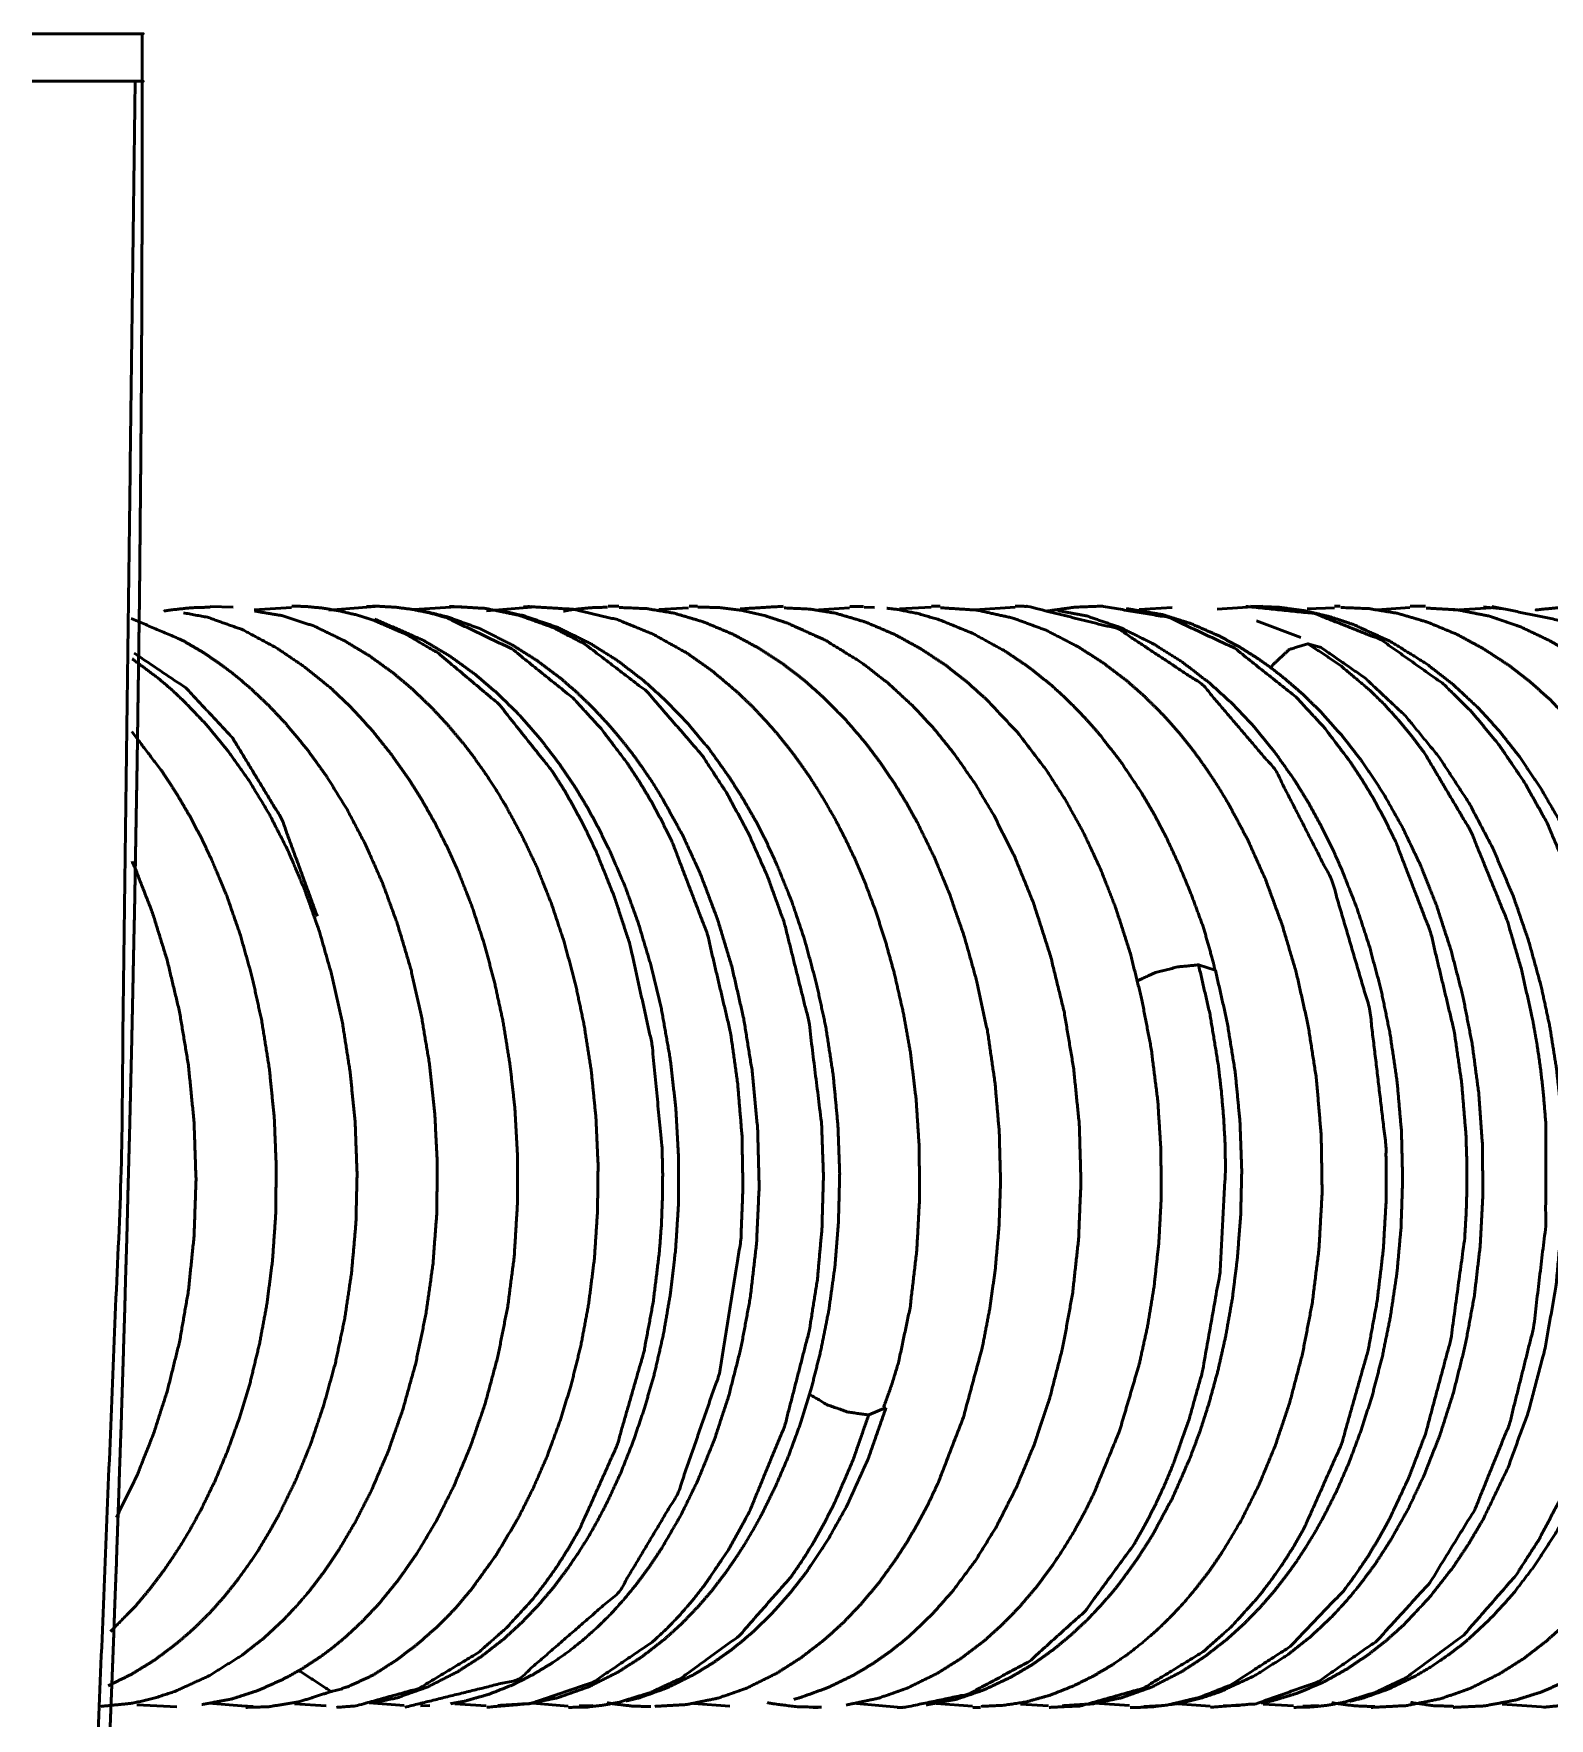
# Paper-space layout 'Layout1' of a CAD drawing. Header units: millimetres. Extents: x 102 to 294, y 28 to 266.
# Drawn here: x 147.25 to 157.44, y 161.01 to 172.33 of the extents above; entities that cross this region are included whole.
import ezdxf

# ---------------------------------------------------------------- set-up
doc = ezdxf.new("R2010")
doc.units = ezdxf.units.MM
doc.layers.add('170', color=7, linetype='Continuous', true_color=0xffffff)

psp = doc.layouts.get("Layout1")

# ---------------------------------------------------------------- linework, layer by layer
at = {"layer": '170', "color": 155, "linetype": 'Continuous', "lineweight": 50}
for p, q in [((148.441, 168.481), (148.594, 168.476)), ((148.987, 168.475), (148.736, 168.46)), ((149.578, 168.483), (149.237, 168.457)), ((149.549, 168.483), (149.491, 168.482)), ((150.129, 168.482), (149.808, 168.461)), ((150.599, 168.476), (150.296, 168.452)), ((150.545, 168.48), (150.599, 168.482)), ((151.113, 168.484), (151.185, 168.484)), ((151.653, 168.472), (151.455, 168.462)), ((151.657, 168.483), (151.715, 168.484)), ((152.734, 168.472), (152.526, 168.46)), ((152.737, 168.482), (152.829, 168.482)), ((152.904, 168.475), (152.833, 168.476)), ((153.284, 168.477), (153.072, 168.465)), ((153.286, 168.484), (153.345, 168.484)), ((153.848, 168.476), (153.578, 168.458)), ((154.903, 168.475), (154.682, 168.461)), ((155.512, 168.483), (155.204, 168.463)), ((155.993, 168.473), (155.81, 168.466)), ((155.994, 168.484), (156.032, 168.484)), ((156.499, 168.474), (156.279, 168.46)), ((156.502, 168.483), (156.605, 168.483)), ((157.046, 168.472), (156.793, 168.456)), ((157.119, 168.465), (156.995, 168.48)), ((155.767, 168.273), (155.47, 168.385)), ((155.903, 168.206), (155.815, 168.231)), ((155.192, 166.039), (155.08, 166.074)), ((152.981, 163.1), (152.864, 163.05)), ((149.329, 161.21), (149.253, 161.192)), ((147.948, 161.103), (148.215, 161.088)), ((148.43, 161.114), (148.677, 161.093)), ((148.652, 161.095), (148.729, 161.091)), ((149.007, 161.108), (149.219, 161.095)), ((149.508, 161.115), (149.744, 161.097)), ((149.852, 161.095), (149.915, 161.097)), ((150.084, 161.109), (150.294, 161.096)), ((150.605, 161.113), (150.846, 161.094)), ((150.919, 161.095), (151.01, 161.097)), ((151.688, 161.111), (151.931, 161.094)), ((152.758, 161.113), (153.081, 161.085)), ((153.318, 161.111), (153.561, 161.094)), ((153.615, 161.085), (153.563, 161.084)), ((153.883, 161.107), (154.072, 161.095)), ((154.38, 161.114), (154.616, 161.097)), ((154.713, 161.092), (154.828, 161.097)), ((154.938, 161.11), (155.157, 161.093)), ((155.246, 161.095), (155.355, 161.097)), ((155.513, 161.107), (155.718, 161.095)), ((155.781, 161.094), (155.885, 161.097)), ((157.119, 161.107), (157.417, 161.086))]:
    psp.add_line(p, q, dxfattribs=at)
for points in [[(147.936, 172.33), (147.59, 172.33), (147.245, 172.33)], [(147.984, 172.33), (147.984, 172.01)], [(147.245, 172.01), (147.59, 172.01), (147.936, 172.01)]]:
    psp.add_open_spline(points, degree=1, dxfattribs=at)
for points, knots in [([(147.983, 172.33), (147.991, 172.33), (147.966, 172.33), (147.936, 172.33)], [0, 0, 0.120378, 0.513348, 1, 1]), ([(140.804, 114.124), (141.301, 115.855), (141.77, 117.602), (141.996, 118.48), (142.216, 119.361), (142.43, 120.244), (142.639, 121.13), (143.042, 122.907), (143.424, 124.691), (143.608, 125.586), (143.788, 126.482), (143.963, 127.38), (144.133, 128.278), (144.772, 131.882), (145.344, 135.501), (145.606, 137.315), (145.853, 139.131), (146.085, 140.95), (146.302, 142.77), (147.032, 150.064), (147.543, 157.374), (147.842, 164.692), (147.936, 172.01)], [0, 0, 0.030781, 0.061697, 0.077194, 0.092712, 0.108247, 0.123799, 0.154947, 0.186144, 0.201758, 0.217378, 0.233005, 0.248637, 0.311205, 0.373829, 0.405155, 0.436487, 0.467821, 0.499154, 0.624456, 0.749713, 0.874904, 1, 1]), ([(147.984, 172.01), (147.984, 171.633), (147.983, 171.258), (147.982, 170.886), (147.981, 170.516), (147.979, 170.148), (147.978, 169.966), (147.975, 169.602), (147.972, 169.24), (147.97, 169.06), (147.967, 168.702), (147.965, 168.524), (147.96, 168.17), (147.955, 167.818), (147.95, 167.469), (147.944, 167.121), (147.938, 166.777), (147.932, 166.434), (147.928, 166.264), (147.921, 165.925), (147.914, 165.589), (147.91, 165.422), (147.902, 165.089), (147.898, 164.923), (147.889, 164.594), (147.881, 164.267), (147.871, 163.943), (147.867, 163.782), (147.857, 163.461), (147.847, 163.142), (147.842, 162.984), (147.831, 162.669), (147.826, 162.513), (147.815, 162.201), (147.81, 162.046), (147.798, 161.738), (147.793, 161.586), (147.781, 161.281), (147.775, 161.13), (147.763, 160.829), (147.757, 160.68), (147.744, 160.383), (147.732, 160.088), (147.719, 159.796), (147.712, 159.651), (147.699, 159.362), (147.686, 159.075), (147.672, 158.791), (147.658, 158.51), (147.651, 158.37), (147.637, 158.092), (147.623, 157.816), (147.608, 157.543), (147.601, 157.406), (147.586, 157.137), (147.572, 156.869), (147.557, 156.604), (147.541, 156.341), (147.526, 156.081), (147.511, 155.823), (147.495, 155.567), (147.48, 155.313), (147.464, 155.062), (147.448, 154.814), (147.44, 154.691), (147.424, 154.445), (147.416, 154.323), (147.4, 154.082), (147.384, 153.842), (147.376, 153.724), (147.36, 153.488), (147.344, 153.255), (147.328, 153.024), (147.319, 152.909), (147.303, 152.681), (147.287, 152.456), (147.27, 152.233), (147.254, 152.013), (147.237, 151.794), (147.229, 151.686), (147.213, 151.472), (147.196, 151.259), (147.18, 151.049), (147.171, 150.945), (147.155, 150.738), (147.139, 150.534), (147.122, 150.332), (147.106, 150.133), (147.098, 150.034), (147.081, 149.838), (147.065, 149.645), (147.049, 149.453), (147.041, 149.358), (147.024, 149.17), (147.016, 149.078), (147, 148.893), (146.984, 148.711), (146.976, 148.621), (146.96, 148.442), (146.953, 148.354), (146.937, 148.179), (146.929, 148.092), (146.913, 147.921), (146.898, 147.751), (146.89, 147.668), (146.875, 147.502), (146.867, 147.42), (146.852, 147.258), (146.837, 147.098), (146.822, 146.94), (146.807, 146.785), (146.799, 146.709), (146.785, 146.557), (146.77, 146.407), (146.756, 146.26), (146.748, 146.187), (146.734, 146.044), (146.72, 145.902), (146.713, 145.833), (146.699, 145.695), (146.686, 145.559), (146.672, 145.426), (146.659, 145.295), (146.652, 145.23), (146.639, 145.103), (146.626, 144.978), (146.62, 144.917), (146.607, 144.795), (146.594, 144.676), (146.588, 144.617), (146.576, 144.501), (146.564, 144.387), (146.552, 144.276), (146.54, 144.167), (146.535, 144.114), (146.523, 144.008), (146.512, 143.905), (146.501, 143.804), (146.491, 143.706), (146.48, 143.61), (146.47, 143.516), (146.465, 143.47), (146.455, 143.379), (146.445, 143.291), (146.435, 143.205), (146.431, 143.164), (146.422, 143.081), (146.413, 143.001), (146.408, 142.962), (146.4, 142.885), (146.391, 142.811), (146.387, 142.775), (146.379, 142.704), (146.333, 142.3), (146.29, 141.931), (146.248, 141.567), (146.204, 141.202), (146.161, 140.841), (146.117, 140.481), (146.073, 140.125), (146.028, 139.769), (145.984, 139.417), (145.939, 139.065), (145.893, 138.717), (145.848, 138.37), (145.802, 138.027), (145.756, 137.683), (145.71, 137.344), (145.663, 137.005), (145.617, 136.671), (145.57, 136.336), (145.523, 136.006), (145.476, 135.675), (145.428, 135.349), (145.38, 135.023), (145.333, 134.701), (145.284, 134.379), (145.236, 134.062), (145.188, 133.744), (145.139, 133.431), (145.091, 133.118), (145.042, 132.809), (144.993, 132.5), (144.944, 132.195), (144.894, 131.891), (144.845, 131.59), (144.795, 131.29), (144.746, 130.994), (144.696, 130.698), (144.647, 130.406), (144.596, 130.114), (144.547, 129.827), (144.496, 129.539), (144.446, 129.256), (144.396, 128.973), (144.346, 128.694), (144.296, 128.415), (144.245, 128.14), (144.195, 127.866), (144.145, 127.595), (144.094, 127.325), (144.044, 127.059), (143.993, 126.793), (143.943, 126.531), (143.892, 126.269), (143.842, 126.011), (143.791, 125.754), (143.741, 125.5), (143.691, 125.247), (143.641, 124.998), (143.59, 124.749), (143.54, 124.504), (143.49, 124.259), (143.44, 124.018), (143.39, 123.778), (143.34, 123.541), (143.29, 123.305), (143.241, 123.073), (143.191, 122.841), (143.142, 122.613), (143.092, 122.385), (143.043, 122.161), (142.994, 121.937), (142.945, 121.718), (142.896, 121.498), (142.848, 121.283), (142.799, 121.068), (142.751, 120.856), (142.703, 120.645), (142.655, 120.438), (142.607, 120.232), (142.56, 120.029), (142.512, 119.826), (142.465, 119.628), (142.418, 119.429), (142.371, 119.235), (142.324, 119.04), (142.278, 118.85), (142.232, 118.66), (142.186, 118.474), (142.14, 118.288), (142.095, 118.106), (142.05, 117.925), (142.005, 117.747), (141.96, 117.569), (141.916, 117.396), (141.872, 117.223), (141.829, 117.053), (141.785, 116.884), (141.742, 116.719), (141.699, 116.554), (141.656, 116.393), (141.614, 116.232), (141.572, 116.075), (141.53, 115.918), (141.489, 115.766), (141.448, 115.613), (141.408, 115.465), (141.367, 115.316), (141.328, 115.172), (141.288, 115.027), (141.249, 114.887), (141.21, 114.747), (141.172, 114.611), (141.133, 114.475), (141.096, 114.343), (141.058, 114.211), (140.985, 113.955)], [0, 0, 0.006431, 0.012821, 0.01917, 0.025478, 0.031745, 0.034858, 0.041064, 0.047228, 0.0503, 0.056404, 0.059435, 0.065477, 0.071478, 0.077438, 0.083358, 0.089237, 0.095075, 0.097984, 0.103761, 0.109498, 0.112346, 0.118022, 0.12085, 0.126464, 0.132039, 0.137573, 0.140319, 0.145793, 0.151225, 0.153932, 0.159304, 0.16197, 0.167281, 0.169927, 0.175178, 0.177783, 0.182974, 0.185559, 0.19069, 0.193235, 0.198304, 0.203334, 0.208323, 0.210808, 0.215737, 0.220626, 0.225475, 0.230284, 0.232668, 0.237417, 0.242125, 0.246794, 0.249118, 0.253726, 0.258295, 0.262823, 0.267312, 0.27176, 0.276168, 0.280537, 0.284865, 0.289154, 0.293403, 0.295507, 0.299696, 0.301781, 0.30591, 0.309999, 0.312024, 0.316054, 0.320043, 0.323993, 0.325958, 0.329849, 0.333699, 0.33751, 0.34128, 0.345012, 0.346857, 0.350529, 0.354161, 0.357753, 0.359539, 0.363071, 0.366564, 0.370017, 0.37343, 0.375116, 0.37847, 0.381784, 0.385058, 0.386685, 0.3899, 0.391487, 0.394643, 0.397758, 0.399306, 0.402362, 0.40387, 0.406866, 0.408355, 0.411292, 0.414189, 0.415618, 0.418455, 0.419865, 0.422643, 0.425382, 0.428081, 0.43074, 0.43205, 0.43465, 0.43721, 0.439731, 0.440982, 0.443443, 0.445864, 0.447055, 0.449418, 0.45174, 0.454023, 0.456267, 0.457379, 0.459563, 0.461707, 0.46276, 0.464845, 0.46689, 0.467903, 0.469889, 0.471835, 0.473742, 0.47561, 0.476523, 0.478331, 0.480099, 0.481828, 0.483517, 0.485167, 0.486777, 0.487572, 0.489123, 0.490634, 0.492105, 0.492821, 0.494233, 0.495605, 0.496282, 0.497595, 0.498869, 0.499486, 0.5007, 0.507632, 0.513967, 0.52023, 0.526493, 0.532684, 0.538875, 0.544994, 0.551114, 0.557161, 0.563209, 0.569185, 0.575161, 0.581066, 0.586971, 0.592804, 0.598638, 0.6044, 0.610162, 0.615853, 0.621543, 0.627163, 0.632782, 0.63833, 0.643877, 0.649353, 0.654829, 0.660234, 0.665639, 0.670972, 0.676305, 0.681567, 0.686829, 0.692019, 0.697209, 0.702328, 0.707446, 0.712494, 0.717541, 0.722517, 0.727492, 0.732397, 0.737301, 0.742134, 0.746966, 0.751728, 0.756489, 0.761179, 0.765869, 0.770488, 0.775106, 0.779653, 0.7842, 0.788676, 0.793151, 0.797556, 0.80196, 0.806293, 0.810626, 0.814888, 0.81915, 0.82334, 0.82753, 0.83165, 0.835769, 0.839817, 0.843865, 0.847842, 0.851818, 0.855724, 0.85963, 0.863465, 0.867299, 0.871063, 0.874827, 0.87852, 0.882212, 0.885834, 0.889455, 0.893006, 0.896555, 0.900035, 0.903514, 0.906922, 0.910329, 0.913666, 0.917003, 0.920268, 0.923533, 0.926728, 0.929922, 0.933045, 0.936167, 0.939219, 0.942271, 0.945251, 0.948231, 0.951141, 0.954049, 0.956887, 0.959725, 0.962492, 0.965258, 0.967953, 0.970648, 0.973273, 0.975896, 0.97845, 0.981002, 0.983484, 0.985965, 0.988376, 0.990786, 0.993126, 0.995464, 1, 1]), ([(147.936, 172.01), (147.966, 172.01), (147.991, 172.01), (147.983, 172.01), (147.982, 172.01)], [0, 0, 0.482334, 0.871816, 0.991126, 1, 1]), ([(148.44, 168.477), (148.31, 168.473), (148.181, 168.459), (148.128, 168.451)], [0, 0, 0.413863, 0.827488, 1, 1]), ([(148.383, 161.104), (148.583, 161.141), (148.76, 161.198), (148.934, 161.276), (149.061, 161.347), (149.185, 161.428), (149.266, 161.489), (149.345, 161.554), (149.462, 161.663), (149.574, 161.781), (149.706, 161.944), (149.83, 162.121), (149.96, 162.339), (150.077, 162.572), (150.19, 162.842), (150.287, 163.125), (150.373, 163.445), (150.439, 163.778), (150.483, 164.118), (150.504, 164.465), (150.505, 164.788), (150.487, 165.111), (150.454, 165.405), (150.407, 165.695), (150.35, 165.958), (150.281, 166.216), (150.198, 166.469), (150.102, 166.712), (150.029, 166.871), (149.951, 167.025), (149.866, 167.175), (149.776, 167.319), (149.656, 167.489), (149.529, 167.648), (149.395, 167.795), (149.254, 167.93), (149.075, 168.075), (148.888, 168.202), (148.659, 168.325), (148.423, 168.409), (148.26, 168.439)], [0, 0, 0.022055, 0.042266, 0.062928, 0.078725, 0.09483, 0.1058, 0.116911, 0.134205, 0.151805, 0.174608, 0.19802, 0.225528, 0.253852, 0.285524, 0.318049, 0.353997, 0.390727, 0.427972, 0.465652, 0.500663, 0.535705, 0.567759, 0.599609, 0.628863, 0.657787, 0.686646, 0.715005, 0.733991, 0.752688, 0.771424, 0.789867, 0.812346, 0.834408, 0.856015, 0.877154, 0.90219, 0.926667, 0.954812, 0.982004, 1, 1]), ([(149.327, 161.213), (149.346, 161.219), (149.365, 161.224), (149.533, 161.301), (149.696, 161.406), (149.836, 161.513), (149.972, 161.633), (150.087, 161.75), (150.196, 161.88), (150.361, 162.108), (150.51, 162.358), (150.611, 162.56), (150.703, 162.771), (150.788, 163.003), (150.863, 163.244), (150.93, 163.514), (150.982, 163.792), (151.021, 164.099), (151.042, 164.411), (151.046, 164.732), (151.031, 165.054), (151, 165.362), (150.953, 165.665), (150.893, 165.95), (150.818, 166.228), (150.733, 166.484), (150.635, 166.73), (150.535, 166.941), (150.426, 167.142), (150.357, 167.256), (150.284, 167.366), (150.215, 167.464), (150.143, 167.558), (150.036, 167.686), (149.924, 167.806), (149.802, 167.923), (149.676, 168.03), (149.513, 168.148), (149.344, 168.25), (149.136, 168.351), (148.922, 168.42), (148.738, 168.451)], [0, 0, 0.002205, 0.004415, 0.025292, 0.047143, 0.067076, 0.087441, 0.105997, 0.125087, 0.156821, 0.189697, 0.215148, 0.241166, 0.269038, 0.297482, 0.328847, 0.360754, 0.395631, 0.430887, 0.46717, 0.50352, 0.538364, 0.572999, 0.605857, 0.6383, 0.668725, 0.698588, 0.724907, 0.750697, 0.765758, 0.780637, 0.794164, 0.807556, 0.826347, 0.844846, 0.863888, 0.882556, 0.905282, 0.927535, 0.953603, 0.978951, 1, 1]), ([(148.988, 168.484), (149.079, 168.482), (149.194, 168.471), (149.309, 168.452), (149.423, 168.425), (149.536, 168.389), (149.759, 168.293), (149.975, 168.166), (150.381, 167.824), (150.739, 167.374), (150.819, 167.247), (150.895, 167.113), (150.967, 166.974), (151.035, 166.831), (151.156, 166.529), (151.26, 166.211), (151.408, 165.541), (151.476, 164.845), (151.48, 164.67), (151.478, 164.495), (151.471, 164.321), (151.458, 164.148), (151.416, 163.806), (151.354, 163.473), (151.173, 162.844), (150.922, 162.283), (150.849, 162.157), (150.773, 162.036), (150.692, 161.922), (150.609, 161.814), (150.431, 161.62), (150.243, 161.454), (149.841, 161.212), (149.418, 161.095), (149.288, 161.085)], [0, 0, 0.00944, 0.021503, 0.033632, 0.045867, 0.058245, 0.083528, 0.109688, 0.165038, 0.224939, 0.240666, 0.256685, 0.272994, 0.289578, 0.323503, 0.358321, 0.429892, 0.502819, 0.521091, 0.539329, 0.55751, 0.575614, 0.611503, 0.646837, 0.715113, 0.779179, 0.794425, 0.809333, 0.823894, 0.838109, 0.865529, 0.891695, 0.940664, 0.986453, 1, 1]), ([(149.531, 168.483), (149.568, 168.483), (149.683, 168.477), (149.798, 168.462), (149.912, 168.439), (150.026, 168.407), (150.467, 168.197), (150.877, 167.867), (151.066, 167.661), (151.242, 167.429), (151.324, 167.304), (151.402, 167.174), (151.476, 167.037), (151.545, 166.896), (151.779, 166.284), (151.936, 165.618), (151.984, 165.273), (152.013, 164.924), (152.019, 164.573), (152.005, 164.225), (151.861, 163.329), (151.582, 162.523), (151.187, 161.861), (150.51, 161.274), (149.748, 161.086)], [0, 0, 0.003829, 0.015801, 0.027817, 0.039917, 0.052142, 0.102756, 0.157286, 0.186255, 0.216375, 0.231869, 0.247651, 0.263718, 0.280064, 0.347892, 0.418759, 0.454886, 0.491202, 0.527511, 0.563626, 0.657627, 0.745979, 0.825899, 0.918736, 1, 1]), ([(150.054, 161.11), (150.15, 161.127), (150.315, 161.174), (150.478, 161.239), (150.611, 161.307), (150.742, 161.386), (150.845, 161.458), (150.945, 161.538), (151.042, 161.624), (151.135, 161.716), (151.221, 161.812), (151.304, 161.913), (151.391, 162.031), (151.474, 162.155), (151.602, 162.376), (151.717, 162.612), (151.828, 162.886), (151.923, 163.175), (152.006, 163.5), (152.068, 163.836), (152.111, 164.207), (152.128, 164.584), (152.118, 164.971), (152.082, 165.356), (152.024, 165.714), (151.944, 166.064), (151.848, 166.381), (151.733, 166.686), (151.611, 166.951), (151.473, 167.2), (151.412, 167.299), (151.347, 167.394), (151.292, 167.472), (151.234, 167.547), (151.186, 167.606), (151.137, 167.664), (151.074, 167.734), (151.01, 167.802), (150.903, 167.905), (150.793, 168), (150.636, 168.118), (150.473, 168.221), (150.259, 168.33), (150.04, 168.41), (149.878, 168.45)], [0, 0, 0.010611, 0.029329, 0.048416, 0.064735, 0.081346, 0.095062, 0.10902, 0.12312, 0.13744, 0.151482, 0.165734, 0.181702, 0.197964, 0.225781, 0.254415, 0.286666, 0.319777, 0.35632, 0.393625, 0.434275, 0.475385, 0.517583, 0.559719, 0.599294, 0.63838, 0.674536, 0.709956, 0.741814, 0.772829, 0.785513, 0.798046, 0.808463, 0.818791, 0.827079, 0.835326, 0.845616, 0.855829, 0.871968, 0.88784, 0.909281, 0.930262, 0.956395, 0.981867, 1, 1]), ([(150.048, 168.482), (150.056, 168.482), (150.287, 168.469), (150.516, 168.422), (150.741, 168.341), (150.96, 168.227), (151.374, 167.91), (151.744, 167.483), (151.908, 167.232), (152.055, 166.96), (152.185, 166.666), (152.297, 166.356), (152.462, 165.695), (152.548, 165.002), (152.56, 164.652), (152.55, 164.302), (152.519, 163.958), (152.466, 163.621), (152.301, 162.98), (152.064, 162.403), (151.922, 162.144), (151.764, 161.91), (151.68, 161.803), (151.593, 161.703), (151.503, 161.61), (151.41, 161.524), (151.014, 161.255), (150.594, 161.111), (150.299, 161.086)], [0, 0, 0.000859, 0.024737, 0.048865, 0.073558, 0.099053, 0.15296, 0.211334, 0.242263, 0.274312, 0.307442, 0.341535, 0.411926, 0.484057, 0.520294, 0.556375, 0.592118, 0.627366, 0.695715, 0.760216, 0.790701, 0.819861, 0.833928, 0.847653, 0.861046, 0.874121, 0.923493, 0.969402, 1, 1]), ([(150.373, 161.098), (150.578, 161.11), (150.78, 161.151), (150.983, 161.223), (151.181, 161.323), (151.339, 161.424), (151.491, 161.542), (151.605, 161.645), (151.715, 161.759), (151.811, 161.87), (151.902, 161.989), (151.965, 162.08), (152.026, 162.174), (152.089, 162.28), (152.149, 162.389), (152.24, 162.575), (152.324, 162.77), (152.406, 162.994), (152.478, 163.226), (152.543, 163.486), (152.596, 163.754), (152.637, 164.048), (152.661, 164.348), (152.669, 164.672), (152.657, 164.998), (152.626, 165.329), (152.576, 165.656), (152.512, 165.953), (152.433, 166.243), (152.347, 166.5), (152.247, 166.747), (152.179, 166.895), (152.107, 167.037), (152.018, 167.192), (151.924, 167.34), (151.789, 167.528), (151.644, 167.701), (151.502, 167.848), (151.354, 167.982), (151.175, 168.119), (150.989, 168.236), (150.77, 168.343), (150.545, 168.42), (150.395, 168.454)], [0, 0, 0.021844, 0.043701, 0.06661, 0.090171, 0.110025, 0.13038, 0.146768, 0.163527, 0.179167, 0.19507, 0.20683, 0.218727, 0.231742, 0.244941, 0.266976, 0.289478, 0.31478, 0.340586, 0.369058, 0.398009, 0.429561, 0.461468, 0.495931, 0.5305, 0.565814, 0.60091, 0.633181, 0.665038, 0.693867, 0.722168, 0.739378, 0.756363, 0.775263, 0.79388, 0.818473, 0.842502, 0.864141, 0.885281, 0.90921, 0.93255, 0.958443, 0.983694, 1, 1]), ([(152.965, 163.104), (153.018, 163.251), (153.064, 163.402), (153.142, 163.77), (153.187, 164.155), (153.206, 164.507), (153.203, 164.86), (153.182, 165.174), (153.144, 165.486), (153.096, 165.754), (153.036, 166.017), (152.975, 166.237), (152.905, 166.451), (152.84, 166.624), (152.768, 166.792), (152.706, 166.923), (152.64, 167.05), (152.58, 167.156), (152.517, 167.259), (152.462, 167.344), (152.404, 167.427), (152.355, 167.494), (152.304, 167.559), (152.247, 167.629), (152.188, 167.697), (152.084, 167.808), (151.975, 167.912), (151.813, 168.048), (151.644, 168.168), (151.414, 168.296), (151.177, 168.393), (150.879, 168.463), (150.573, 168.481)], [0, 0, 0.023217, 0.046795, 0.102832, 0.160678, 0.21318, 0.265806, 0.312746, 0.35953, 0.400161, 0.440374, 0.474395, 0.50797, 0.535526, 0.562704, 0.58438, 0.605779, 0.623884, 0.641773, 0.656955, 0.671985, 0.684403, 0.696742, 0.71019, 0.723556, 0.746329, 0.768755, 0.800338, 0.831184, 0.870425, 0.908525, 0.954273, 1, 1]), ([(151.11, 168.477), (150.989, 168.473), (150.868, 168.46), (150.813, 168.45)], [0, 0, 0.405711, 0.811193, 1, 1]), ([(151.427, 161.092), (151.639, 161.104), (151.847, 161.146), (152.05, 161.217), (152.247, 161.315), (152.41, 161.419), (152.568, 161.541), (152.694, 161.655), (152.814, 161.781), (152.932, 161.922), (153.042, 162.074), (153.122, 162.197), (153.197, 162.326), (153.267, 162.459), (153.332, 162.597), (153.5, 163.034), (153.627, 163.502), (153.677, 163.762), (153.714, 164.026), (153.74, 164.322), (153.75, 164.622), (153.741, 164.951), (153.713, 165.278), (153.663, 165.623), (153.591, 165.96), (153.507, 166.261), (153.407, 166.551), (153.305, 166.796), (153.191, 167.03), (153.117, 167.162), (153.039, 167.29), (152.943, 167.431), (152.842, 167.566), (152.705, 167.725), (152.56, 167.871), (152.426, 167.99), (152.286, 168.097), (152.121, 168.204), (151.952, 168.295), (151.757, 168.377), (151.559, 168.436), (151.374, 168.467), (151.187, 168.475)], [0, 0, 0.021816, 0.043629, 0.065665, 0.088298, 0.108206, 0.128621, 0.146101, 0.163999, 0.182852, 0.202123, 0.21721, 0.232555, 0.247958, 0.263629, 0.311679, 0.361554, 0.388652, 0.41608, 0.446615, 0.47739, 0.511185, 0.544953, 0.58075, 0.616163, 0.648236, 0.679758, 0.707015, 0.733711, 0.749297, 0.764675, 0.782221, 0.799487, 0.821075, 0.842177, 0.860635, 0.878713, 0.898858, 0.918607, 0.940324, 0.961603, 0.980795, 1, 1]), ([(152.362, 161.139), (152.407, 161.152), (152.59, 161.218), (152.769, 161.305), (152.893, 161.38), (153.013, 161.464), (153.086, 161.522), (153.157, 161.583), (153.297, 161.718), (153.429, 161.868), (153.583, 162.074), (153.722, 162.3), (153.857, 162.565), (153.975, 162.848), (154.081, 163.167), (154.167, 163.501), (154.233, 163.862), (154.274, 164.233), (154.29, 164.615), (154.279, 164.998), (154.24, 165.384), (154.176, 165.763), (154.085, 166.135), (153.97, 166.492), (153.847, 166.794), (153.706, 167.077), (153.577, 167.294), (153.436, 167.495), (153.305, 167.658), (153.166, 167.808), (152.995, 167.966), (152.814, 168.106), (152.573, 168.255), (152.32, 168.369), (152.163, 168.421), (152.004, 168.456), (151.861, 168.474), (151.717, 168.478)], [0, 0, 0.004995, 0.02581, 0.047118, 0.062586, 0.078337, 0.088249, 0.09826, 0.119141, 0.14049, 0.16795, 0.196358, 0.228163, 0.260982, 0.296929, 0.333789, 0.373074, 0.413011, 0.453818, 0.494813, 0.536303, 0.577463, 0.618415, 0.658571, 0.693373, 0.727246, 0.75419, 0.780469, 0.802819, 0.824681, 0.849679, 0.874074, 0.904448, 0.934136, 0.951768, 0.969201, 0.984576, 1, 1]), ([(152, 168.465), (152.009, 168.466), (152.291, 168.483)], [0, 0, 0.031834, 1, 1]), ([(152.713, 161.101), (152.927, 161.146), (153.128, 161.217), (153.325, 161.314), (153.486, 161.415), (153.642, 161.534), (153.765, 161.645), (153.882, 161.766), (153.995, 161.899), (154.101, 162.042), (154.175, 162.155), (154.246, 162.272), (154.314, 162.395), (154.377, 162.523), (154.549, 162.942), (154.682, 163.393), (154.738, 163.649), (154.781, 163.911), (154.813, 164.206), (154.829, 164.504), (154.827, 164.833), (154.806, 165.161), (154.762, 165.509), (154.697, 165.849), (154.619, 166.159), (154.523, 166.458), (154.422, 166.716), (154.307, 166.962), (154.187, 167.18), (154.056, 167.384), (153.865, 167.634), (153.656, 167.856), (153.519, 167.979), (153.377, 168.09), (153.211, 168.199), (153.04, 168.293), (152.843, 168.377), (152.643, 168.436), (152.47, 168.464), (152.295, 168.472)], [0, 0, 0.023012, 0.045476, 0.068514, 0.088586, 0.109174, 0.126566, 0.144367, 0.162683, 0.181385, 0.19563, 0.210092, 0.224839, 0.239828, 0.287485, 0.336994, 0.36457, 0.39252, 0.423677, 0.455127, 0.489728, 0.524358, 0.561188, 0.597684, 0.631263, 0.6643, 0.693484, 0.722068, 0.748179, 0.773721, 0.806829, 0.838882, 0.858256, 0.877213, 0.898172, 0.918717, 0.941169, 0.963142, 0.981562, 1, 1]), ([(155.19, 166.039), (155.185, 166.063), (155.18, 166.087), (155.113, 166.324), (155.029, 166.552), (154.949, 166.745), (154.863, 166.931), (154.783, 167.083), (154.698, 167.228), (154.562, 167.432), (154.417, 167.62), (154.367, 167.677), (154.317, 167.733), (154.284, 167.768), (154.25, 167.803), (154.169, 167.882), (154.085, 167.958), (153.938, 168.075), (153.786, 168.178), (153.565, 168.3), (153.337, 168.393), (153.195, 168.434), (153.052, 168.462), (152.985, 168.47)], [0, 0, 0.007035, 0.014051, 0.085055, 0.154785, 0.214679, 0.273536, 0.322869, 0.371355, 0.441651, 0.510044, 0.531849, 0.553522, 0.567301, 0.581061, 0.613811, 0.646285, 0.700246, 0.753006, 0.825597, 0.896425, 0.938892, 0.980823, 1, 1]), ([(153.619, 161.092), (153.771, 161.099), (153.922, 161.122), (154.083, 161.167), (154.241, 161.23), (154.372, 161.295), (154.501, 161.371), (154.603, 161.441), (154.702, 161.519), (154.799, 161.603), (154.893, 161.694), (154.98, 161.787), (155.064, 161.887), (155.153, 162.002), (155.237, 162.125), (155.367, 162.342), (155.484, 162.576), (155.597, 162.848), (155.693, 163.136), (155.778, 163.46), (155.843, 163.796), (155.889, 164.166), (155.91, 164.543), (155.904, 164.929), (155.871, 165.314), (155.815, 165.673), (155.736, 166.023), (155.642, 166.341), (155.53, 166.647), (155.41, 166.915), (155.275, 167.167), (155.214, 167.267), (155.151, 167.364), (155.096, 167.443), (155.04, 167.519), (154.993, 167.579), (154.945, 167.638), (154.882, 167.709), (154.817, 167.779), (154.71, 167.884), (154.598, 167.982), (154.439, 168.103), (154.274, 168.209), (154.056, 168.322), (153.832, 168.404), (153.592, 168.457), (153.346, 168.473)], [0, 0, 0.015675, 0.031349, 0.048585, 0.066149, 0.081238, 0.096588, 0.10934, 0.122305, 0.135537, 0.148965, 0.162189, 0.175599, 0.190598, 0.205873, 0.231986, 0.25891, 0.289286, 0.320502, 0.355027, 0.390275, 0.428696, 0.46757, 0.507389, 0.547177, 0.584563, 0.621498, 0.655738, 0.68931, 0.719544, 0.749022, 0.761065, 0.772966, 0.782843, 0.792631, 0.800478, 0.808284, 0.81811, 0.82786, 0.843368, 0.858608, 0.879265, 0.899478, 0.924743, 0.949334, 0.974681, 1, 1]), ([(153.849, 168.484), (153.934, 168.482), (154.541, 168.331), (155.107, 167.956), (155.596, 167.383), (155.976, 166.64), (156.229, 165.779), (156.339, 164.857), (156.341, 164.507), (156.321, 164.16), (156.28, 163.817), (156.219, 163.484), (156.04, 162.853), (155.79, 162.291), (155.718, 162.164), (155.641, 162.044), (155.561, 161.93), (155.477, 161.822), (155.3, 161.627), (155.112, 161.46), (154.71, 161.214), (154.288, 161.095), (154.077, 161.085)], [0, 0, 0.008797, 0.073569, 0.143842, 0.221883, 0.308288, 0.401206, 0.497388, 0.53363, 0.569682, 0.605371, 0.640513, 0.708407, 0.77205, 0.787184, 0.801982, 0.816443, 0.830573, 0.857858, 0.883915, 0.932658, 0.978133, 1, 1]), ([(154.437, 168.484), (154.249, 168.477), (154.062, 168.451), (154.061, 168.451)], [0, 0, 0.498692, 0.996519, 1, 1]), ([(154.164, 161.096), (154.368, 161.109), (154.568, 161.151), (154.77, 161.224), (154.966, 161.325), (155.121, 161.426), (155.271, 161.543), (155.384, 161.645), (155.492, 161.756), (155.586, 161.863), (155.675, 161.978), (155.737, 162.064), (155.796, 162.154), (155.858, 162.255), (155.917, 162.36), (156.009, 162.542), (156.092, 162.733), (156.175, 162.955), (156.248, 163.185), (156.315, 163.445), (156.369, 163.712), (156.413, 164.006), (156.44, 164.305), (156.451, 164.629), (156.443, 164.955), (156.414, 165.286), (156.366, 165.613), (156.305, 165.911), (156.227, 166.201), (156.142, 166.46), (156.044, 166.709), (155.978, 166.858), (155.906, 167.002), (155.82, 167.16), (155.727, 167.311), (155.591, 167.504), (155.446, 167.681), (155.303, 167.832), (155.153, 167.968), (154.971, 168.108), (154.781, 168.228), (154.558, 168.339), (154.328, 168.418), (154.135, 168.454)], [0, 0, 0.021629, 0.043277, 0.06594, 0.089262, 0.108874, 0.128963, 0.145044, 0.161466, 0.176587, 0.191941, 0.203165, 0.214519, 0.227075, 0.239815, 0.261358, 0.283375, 0.308458, 0.334053, 0.362412, 0.391247, 0.422685, 0.454487, 0.488779, 0.523201, 0.558359, 0.593316, 0.625512, 0.657304, 0.686128, 0.714452, 0.731688, 0.748712, 0.767752, 0.786507, 0.811404, 0.835706, 0.857662, 0.879082, 0.903392, 0.927123, 0.953565, 0.979269, 1, 1]), ([(154.427, 168.484), (154.881, 168.408), (155.323, 168.201), (155.734, 167.874), (155.924, 167.669), (156.099, 167.438), (156.181, 167.313), (156.26, 167.183), (156.333, 167.046), (156.403, 166.905), (156.638, 166.294), (156.797, 165.629), (156.847, 165.284), (156.876, 164.935), (156.882, 164.76), (156.883, 164.585), (156.878, 164.411), (156.868, 164.237), (156.775, 163.558), (156.604, 162.921), (156.491, 162.626), (156.362, 162.35), (156.291, 162.221), (156.216, 162.097), (156.137, 161.98), (156.055, 161.869), (155.695, 161.494), (155.297, 161.236), (155.088, 161.153), (154.876, 161.102), (154.769, 161.089), (154.661, 161.084), (154.62, 161.085)], [0, 0, 0.047827, 0.098565, 0.15313, 0.18211, 0.212261, 0.227787, 0.243614, 0.259734, 0.276134, 0.344159, 0.415176, 0.451368, 0.487753, 0.505962, 0.524151, 0.542298, 0.560383, 0.631635, 0.700149, 0.73297, 0.764618, 0.779966, 0.794979, 0.80965, 0.823981, 0.877965, 0.927317, 0.950659, 0.973361, 0.984565, 0.99572, 1, 1]), ([(154.892, 161.104), (154.943, 161.111), (155.087, 161.144), (155.229, 161.192), (155.46, 161.3), (155.681, 161.44), (155.836, 161.563), (155.983, 161.702), (156.072, 161.799), (156.157, 161.901), (156.268, 162.05), (156.371, 162.21), (156.487, 162.416), (156.591, 162.636), (156.7, 162.911), (156.792, 163.199), (156.872, 163.52), (156.933, 163.851), (156.972, 164.187), (156.99, 164.527), (156.987, 164.866), (156.963, 165.205), (156.919, 165.537), (156.856, 165.863), (156.776, 166.171), (156.68, 166.469), (156.573, 166.739), (156.451, 166.995), (156.323, 167.223), (156.182, 167.436), (156.046, 167.611), (155.902, 167.773), (155.782, 167.891), (155.657, 167.999), (155.571, 168.066), (155.483, 168.129), (155.35, 168.213), (155.213, 168.286), (155.027, 168.367), (154.838, 168.427), (154.593, 168.468)], [0, 0, 0.005516, 0.0213, 0.037334, 0.064525, 0.092578, 0.113695, 0.135394, 0.14943, 0.16366, 0.183556, 0.203859, 0.229162, 0.255183, 0.286771, 0.319199, 0.354526, 0.390562, 0.426675, 0.463158, 0.499448, 0.535746, 0.571605, 0.607136, 0.641142, 0.674592, 0.705648, 0.73602, 0.764006, 0.791268, 0.815, 0.83818, 0.856176, 0.873906, 0.885531, 0.897037, 0.913899, 0.930495, 0.952178, 0.973427, 1, 1]), ([(155.397, 168.482), (155.858, 168.435), (156.306, 168.258), (156.726, 167.96), (156.92, 167.768), (157.101, 167.548), (157.268, 167.302), (157.419, 167.033), (157.671, 166.437), (157.849, 165.784), (157.909, 165.443), (157.946, 165.096), (157.962, 164.746), (157.957, 164.396), (157.883, 163.709), (157.731, 163.06), (157.626, 162.757), (157.504, 162.473), (157.365, 162.21), (157.211, 161.971), (156.861, 161.571), (156.471, 161.283), (156.265, 161.185), (156.054, 161.119), (155.947, 161.099), (155.84, 161.088), (155.719, 161.085)], [0, 0, 0.047651, 0.09722, 0.150233, 0.178384, 0.207725, 0.238298, 0.270051, 0.336617, 0.406344, 0.441993, 0.477929, 0.513988, 0.549999, 0.621105, 0.689761, 0.722732, 0.754572, 0.785159, 0.814458, 0.869173, 0.919109, 0.942592, 0.965305, 0.976465, 0.987543, 1, 1]), ([(156.096, 161.126), (156.179, 161.146), (156.357, 161.209), (156.531, 161.293), (156.652, 161.365), (156.77, 161.446), (156.843, 161.502), (156.914, 161.562), (157.055, 161.696), (157.189, 161.843), (157.344, 162.046), (157.487, 162.268), (157.624, 162.529), (157.744, 162.809), (157.852, 163.126), (157.939, 163.459), (158.008, 163.82), (158.052, 164.19), (158.071, 164.571), (158.064, 164.955), (158.029, 165.341), (157.968, 165.72), (157.879, 166.093), (157.766, 166.451), (157.644, 166.757), (157.503, 167.046), (157.373, 167.27), (157.231, 167.479), (157.098, 167.648), (156.956, 167.803), (156.788, 167.959), (156.612, 168.096), (156.372, 168.245), (156.121, 168.36), (155.961, 168.413), (155.799, 168.452), (155.615, 168.477), (155.429, 168.483)], [0, 0, 0.009006, 0.028903, 0.049284, 0.064185, 0.079332, 0.089016, 0.098792, 0.11936, 0.140374, 0.167335, 0.195219, 0.226388, 0.258604, 0.293969, 0.330266, 0.369039, 0.408466, 0.448745, 0.489234, 0.530146, 0.570758, 0.611233, 0.650931, 0.685698, 0.719584, 0.746968, 0.773676, 0.796381, 0.81856, 0.842753, 0.866364, 0.896224, 0.925382, 0.943145, 0.960715, 0.980333, 1, 1]), ([(156.24, 161.085), (156.477, 161.097), (156.71, 161.144), (156.909, 161.215), (157.104, 161.312), (157.264, 161.413), (157.417, 161.531), (157.539, 161.64), (157.656, 161.759), (157.767, 161.889), (157.872, 162.027), (157.946, 162.136), (158.016, 162.249), (158.083, 162.369), (158.147, 162.492), (158.32, 162.906), (158.454, 163.352), (158.511, 163.608), (158.556, 163.869), (158.59, 164.164), (158.609, 164.462), (158.611, 164.791), (158.593, 165.119), (158.552, 165.467), (158.489, 165.808), (158.412, 166.12), (158.317, 166.422), (158.215, 166.685), (158.1, 166.937), (158.023, 167.084), (157.941, 167.226), (157.841, 167.381), (157.734, 167.528), (157.593, 167.699), (157.443, 167.854), (157.304, 167.979), (157.159, 168.09), (156.99, 168.2), (156.816, 168.294), (156.617, 168.377), (156.415, 168.436), (156.226, 168.467), (156.035, 168.475)], [0, 0, 0.024251, 0.048498, 0.070077, 0.09222, 0.111504, 0.131273, 0.147931, 0.164961, 0.182369, 0.200116, 0.213536, 0.227156, 0.241111, 0.255303, 0.301001, 0.348545, 0.375272, 0.40236, 0.432575, 0.463084, 0.4966, 0.530166, 0.565867, 0.601261, 0.634058, 0.666333, 0.695119, 0.723328, 0.740288, 0.757014, 0.775881, 0.794418, 0.817029, 0.839085, 0.858103, 0.876709, 0.897265, 0.917405, 0.939414, 0.96098, 0.98048, 1, 1]), ([(156.79, 161.085), (157.001, 161.095), (157.209, 161.134), (157.385, 161.189), (157.557, 161.265), (157.697, 161.343), (157.833, 161.434), (157.939, 161.515), (158.041, 161.604), (158.137, 161.696), (158.229, 161.795), (158.313, 161.895), (158.393, 162), (158.478, 162.122), (158.557, 162.251), (158.68, 162.478), (158.789, 162.72), (158.892, 163), (158.98, 163.294), (159.055, 163.624), (159.109, 163.965), (159.144, 164.338), (159.152, 164.716), (159.134, 165.103), (159.089, 165.486), (159.022, 165.841), (158.933, 166.186), (158.829, 166.499), (158.707, 166.797), (158.579, 167.057), (158.435, 167.301), (158.352, 167.424), (158.264, 167.542), (158.193, 167.63), (158.119, 167.715), (158.04, 167.798), (157.959, 167.877), (157.854, 167.97), (157.746, 168.056), (157.595, 168.161), (157.439, 168.252), (157.236, 168.348), (157.028, 168.418), (156.82, 168.459), (156.609, 168.471)], [0, 0, 0.02165, 0.043315, 0.062232, 0.081551, 0.097963, 0.114716, 0.128358, 0.142252, 0.155883, 0.169729, 0.183111, 0.196685, 0.211871, 0.227332, 0.253769, 0.280981, 0.311633, 0.343063, 0.377743, 0.413072, 0.451493, 0.490261, 0.529906, 0.569413, 0.606463, 0.642983, 0.676758, 0.709808, 0.73952, 0.768438, 0.783738, 0.798801, 0.810403, 0.821903, 0.833638, 0.845257, 0.859609, 0.873722, 0.892619, 0.911151, 0.934182, 0.956662, 0.97834, 1, 1]), ([(157.05, 168.482), (157.777, 168.332), (157.997, 168.219), (158.208, 168.076), (158.311, 167.993), (158.41, 167.903), (158.507, 167.805), (158.6, 167.701), (158.939, 167.217), (159.215, 166.647), (159.419, 166.012), (159.544, 165.333), (159.583, 164.634), (159.538, 163.939), (159.413, 163.274), (159.211, 162.664), (158.938, 162.132), (158.606, 161.695), (158.228, 161.366), (157.819, 161.159), (157.714, 161.128), (157.607, 161.106), (157.397, 161.086)], [0, 0, 0.07714, 0.102803, 0.129378, 0.143061, 0.157025, 0.171288, 0.185861, 0.247184, 0.313047, 0.382449, 0.454173, 0.526951, 0.599314, 0.669662, 0.736466, 0.798585, 0.855655, 0.907708, 0.955355, 0.966787, 0.978086, 1, 1]), ([(157.344, 168.458), (157.35, 168.459), (157.581, 168.482), (157.812, 168.472), (158.267, 168.354), (158.702, 168.11), (158.906, 167.944), (159.099, 167.748), (159.279, 167.525), (159.444, 167.277), (159.727, 166.715), (159.94, 166.085), (160.018, 165.752), (160.075, 165.41), (160.11, 165.063), (160.124, 164.712), (160.087, 164.016), (159.971, 163.347), (159.883, 163.03), (159.777, 162.729), (159.717, 162.585), (159.653, 162.447), (159.585, 162.314), (159.512, 162.187), (159.186, 161.739), (158.812, 161.398), (158.612, 161.271), (158.406, 161.176), (158.301, 161.141), (158.195, 161.114), (158.089, 161.096), (157.981, 161.087), (157.926, 161.085)], [0, 0, 0.00066, 0.024075, 0.047458, 0.095092, 0.145464, 0.17212, 0.199891, 0.228867, 0.259051, 0.322682, 0.389905, 0.424509, 0.459552, 0.494879, 0.530328, 0.600834, 0.669579, 0.702835, 0.735103, 0.750823, 0.766244, 0.78136, 0.796167, 0.85222, 0.90338, 0.92731, 0.950286, 0.961487, 0.972538, 0.983479, 0.994354, 1, 1]), ([(147.706, 161.092), (147.918, 161.113), (148.061, 161.146), (148.202, 161.192), (148.43, 161.296), (148.649, 161.432), (148.8, 161.55), (148.943, 161.684), (149.026, 161.773), (149.107, 161.867), (149.208, 162), (149.303, 162.141), (149.417, 162.334), (149.521, 162.538), (149.635, 162.803), (149.733, 163.082), (149.821, 163.397), (149.889, 163.725), (149.936, 164.057), (149.962, 164.396), (149.966, 164.735), (149.949, 165.075), (149.913, 165.409), (149.858, 165.738), (149.787, 166.05), (149.697, 166.352), (149.597, 166.626), (149.481, 166.887), (149.358, 167.121), (149.223, 167.339), (149.092, 167.521), (148.952, 167.69), (148.835, 167.815), (148.713, 167.93), (148.626, 168.004), (148.537, 168.074), (148.398, 168.17), (148.255, 168.254), (147.91, 168.401)], [0, 0, 0.023193, 0.03922, 0.055482, 0.082797, 0.110978, 0.131802, 0.153203, 0.166539, 0.180045, 0.198299, 0.216864, 0.241232, 0.266252, 0.297716, 0.330056, 0.365749, 0.402237, 0.438881, 0.475975, 0.512986, 0.550073, 0.586757, 0.623177, 0.658038, 0.692377, 0.724261, 0.755458, 0.784242, 0.812307, 0.836781, 0.860721, 0.879335, 0.897683, 0.910149, 0.922474, 0.940934, 0.959063, 1, 1]), ([(149.545, 161.116), (149.699, 161.15), (149.904, 161.224), (150.103, 161.325), (150.263, 161.428), (150.417, 161.548), (150.534, 161.656), (150.647, 161.774), (150.749, 161.894), (150.845, 162.023), (150.914, 162.124), (150.98, 162.229), (151.045, 162.344), (151.107, 162.463), (151.198, 162.66), (151.28, 162.867), (151.358, 163.096), (151.426, 163.333), (151.486, 163.597), (151.532, 163.867), (151.567, 164.164), (151.586, 164.465), (151.586, 164.79), (151.568, 165.115), (151.53, 165.445), (151.473, 165.769), (151.403, 166.064), (151.318, 166.35), (151.226, 166.604), (151.121, 166.847), (151.05, 166.991), (150.974, 167.131), (150.884, 167.28), (150.787, 167.423), (150.651, 167.6), (150.506, 167.764), (150.367, 167.9), (150.222, 168.024), (150.048, 168.15), (149.867, 168.257), (149.547, 168.396)], [0, 0, 0.017733, 0.042061, 0.067088, 0.088414, 0.110276, 0.128163, 0.146453, 0.1641, 0.182067, 0.195776, 0.209673, 0.224475, 0.239503, 0.263849, 0.288714, 0.315839, 0.343475, 0.373742, 0.404476, 0.437925, 0.4717, 0.508111, 0.544577, 0.58178, 0.618694, 0.652609, 0.686045, 0.71628, 0.745941, 0.763968, 0.781749, 0.801319, 0.820586, 0.845622, 0.87009, 0.89195, 0.913316, 0.9374, 0.960958, 1, 1]), ([(155.815, 168.231), (156.027, 168.09), (156.23, 167.92), (156.327, 167.824), (156.421, 167.721), (156.512, 167.611), (156.599, 167.495), (156.91, 166.97), (157.155, 166.367), (157.249, 166.043), (157.324, 165.708), (157.354, 165.538), (157.379, 165.366), (157.398, 165.192), (157.412, 165.018), (157.412, 164.318), (157.33, 163.634), (157.169, 162.99), (156.935, 162.412), (156.633, 161.922), (156.279, 161.533), (155.885, 161.258), (155.466, 161.109), (155.161, 161.086)], [0, 0, 0.029196, 0.059536, 0.075179, 0.091153, 0.107471, 0.124136, 0.194046, 0.268579, 0.307205, 0.346484, 0.366314, 0.386237, 0.406233, 0.426279, 0.506436, 0.585369, 0.661355, 0.73282, 0.798755, 0.859057, 0.914087, 0.964967, 1, 1]), ([(155.499, 161.114), (155.571, 161.128), (155.749, 161.182), (155.925, 161.258), (156.075, 161.342), (156.221, 161.44), (156.343, 161.536), (156.461, 161.642), (156.632, 161.825), (156.79, 162.027), (156.894, 162.183), (156.991, 162.347), (157.159, 162.696), (157.297, 163.075), (157.405, 163.485), (157.481, 163.912), (157.524, 164.388), (157.527, 164.87), (157.512, 165.125), (157.484, 165.379), (157.44, 165.656), (157.382, 165.928), (157.297, 166.236), (157.195, 166.533), (157.057, 166.857), (156.898, 167.16), (156.695, 167.471), (156.47, 167.746), (156.196, 168.003), (155.897, 168.21)], [0, 0, 0.008583, 0.030646, 0.053216, 0.073524, 0.094266, 0.112613, 0.131367, 0.160881, 0.191289, 0.213356, 0.235904, 0.281624, 0.329212, 0.379232, 0.430535, 0.486912, 0.543829, 0.574056, 0.604197, 0.637277, 0.670085, 0.70784, 0.744975, 0.786475, 0.826859, 0.87075, 0.912718, 0.957116, 1, 1]), ([(155.815, 168.231), (155.815, 168.231), (155.69, 168.193), (155.58, 168.091), (155.564, 168.068)], [0, 0, 0.000101, 0.423448, 0.908821, 1, 1]), ([(147.754, 161.23), (147.914, 161.309), (148.068, 161.404), (148.217, 161.516), (148.331, 161.615), (148.44, 161.723), (148.537, 161.832), (148.629, 161.948), (148.701, 162.047), (148.77, 162.151), (148.842, 162.271), (148.911, 162.397), (149.018, 162.618), (149.114, 162.852), (149.204, 163.119), (149.281, 163.398), (149.344, 163.698), (149.39, 164.007), (149.419, 164.337), (149.427, 164.67), (149.414, 165.014), (149.38, 165.356), (149.329, 165.683), (149.258, 166.002), (149.174, 166.298), (149.073, 166.583), (148.962, 166.843), (148.836, 167.089), (148.704, 167.307), (148.561, 167.509), (148.418, 167.684), (148.265, 167.844), (148.18, 167.924), (148.092, 167.999), (147.915, 168.131)], [0, 0, 0.022436, 0.045272, 0.068684, 0.087639, 0.107012, 0.125346, 0.144006, 0.159437, 0.175069, 0.192753, 0.210709, 0.241727, 0.273512, 0.309021, 0.345322, 0.384011, 0.423337, 0.46493, 0.506861, 0.55023, 0.593511, 0.635075, 0.676201, 0.714976, 0.753068, 0.788667, 0.823435, 0.85544, 0.886649, 0.915121, 0.942972, 0.957696, 0.972234, 1, 1]), ([(147.93, 168.168), (148.277, 167.934), (148.589, 167.601)], [0, 0, 0.478367, 1, 1]), ([(147.77, 161.595), (147.938, 161.765), (148.035, 161.881), (148.128, 162.004), (148.193, 162.099), (148.256, 162.197), (148.32, 162.306), (148.381, 162.418), (148.473, 162.608), (148.556, 162.806), (148.637, 163.031), (148.708, 163.265), (148.771, 163.526), (148.821, 163.794), (148.859, 164.09), (148.88, 164.391), (148.884, 164.716), (148.871, 165.042), (148.838, 165.373), (148.786, 165.699), (148.721, 165.996), (148.64, 166.283), (148.551, 166.539), (148.449, 166.783), (148.379, 166.929), (148.305, 167.07), (148.215, 167.223), (148.12, 167.369), (147.913, 167.642)], [0, 0, 0.036512, 0.059638, 0.083143, 0.100727, 0.118519, 0.137774, 0.157302, 0.189504, 0.22239, 0.258922, 0.296192, 0.337207, 0.378913, 0.424446, 0.470462, 0.520168, 0.569987, 0.620784, 0.671253, 0.717563, 0.763232, 0.804529, 0.845031, 0.869698, 0.894042, 0.921051, 0.947674, 1, 1]), ([(148.589, 167.601), (148.92, 167.055), (149.16, 166.4)], [0, 0, 0.478289, 1, 1]), ([(147.81, 162.361), (147.951, 162.649), (148.06, 162.925), (148.153, 163.215), (148.234, 163.54), (148.293, 163.878), (148.332, 164.25), (148.345, 164.627), (148.332, 165.015), (148.294, 165.4), (148.234, 165.758), (148.151, 166.106), (148.053, 166.422), (147.936, 166.723), (147.915, 166.769)], [0, 0, 0.070512, 0.135617, 0.202459, 0.276176, 0.351429, 0.433588, 0.516617, 0.601823, 0.686839, 0.766506, 0.845147, 0.917752, 0.988776, 1, 1]), ([(155.08, 166.074), (155.157, 165.74), (155.213, 165.398), (155.233, 165.225), (155.248, 165.051), (155.258, 164.876), (155.261, 164.701), (155.224, 164.006), (155.105, 163.337), (155.016, 163.02), (154.91, 162.72), (154.85, 162.576), (154.786, 162.438), (154.717, 162.305), (154.645, 162.178), (154.318, 161.732), (153.943, 161.394), (153.536, 161.175), (153.111, 161.086), (153.056, 161.084)], [0, 0, 0.056845, 0.114388, 0.143337, 0.172359, 0.201422, 0.230492, 0.346057, 0.458777, 0.513342, 0.56631, 0.592121, 0.617444, 0.642255, 0.666541, 0.75832, 0.842059, 0.918809, 0.990883, 1, 1]), ([(155.08, 166.074), (155.08, 166.074), (154.94, 166.06), (154.79, 166.022), (154.663, 165.964)], [0, 0, 0.000071, 0.323245, 0.678776, 1, 1]), ([(153.25, 161.101), (153.45, 161.139), (153.637, 161.202), (153.819, 161.288), (153.967, 161.375), (154.109, 161.477), (154.219, 161.568), (154.326, 161.667), (154.402, 161.747), (154.477, 161.83), (154.525, 161.888), (154.571, 161.948), (154.673, 162.09), (154.769, 162.24), (154.904, 162.491), (155.023, 162.762), (155.09, 162.942), (155.15, 163.128), (155.21, 163.347), (155.261, 163.573), (155.307, 163.832), (155.34, 164.096), (155.363, 164.392), (155.37, 164.691), (155.358, 165.02), (155.327, 165.347), (155.271, 165.696), (155.193, 166.038)], [0, 0, 0.034705, 0.068189, 0.102513, 0.131683, 0.161504, 0.185787, 0.210552, 0.229347, 0.248381, 0.261179, 0.274047, 0.30377, 0.334024, 0.382557, 0.432822, 0.465555, 0.498863, 0.537533, 0.576824, 0.621555, 0.666827, 0.71742, 0.768354, 0.824363, 0.880115, 0.940241, 1, 1]), ([(152.864, 163.05), (152.864, 163.05), (152.726, 163.069), (152.58, 163.12), (152.466, 163.19)], [0, 0, 0.000096, 0.326348, 0.687799, 1, 1]), ([(152.864, 163.05), (152.759, 162.748), (152.637, 162.464), (152.569, 162.33), (152.498, 162.201), (152.422, 162.079), (152.343, 161.963), (151.993, 161.565), (151.601, 161.28), (151.395, 161.184), (151.184, 161.119), (151.077, 161.099), (150.97, 161.087), (150.848, 161.085)], [0, 0, 0.106221, 0.208842, 0.258682, 0.307481, 0.355211, 0.401865, 0.577833, 0.738519, 0.814211, 0.887494, 0.92351, 0.959258, 1, 1]), ([(151.234, 161.128), (151.324, 161.15), (151.508, 161.216), (151.688, 161.305), (151.815, 161.382), (151.939, 161.47), (152.014, 161.53), (152.088, 161.594), (152.16, 161.663), (152.23, 161.734), (152.343, 161.862), (152.45, 162), (152.59, 162.211), (152.717, 162.439), (152.86, 162.755), (152.98, 163.097)], [0, 0, 0.033868, 0.104829, 0.177607, 0.231655, 0.286787, 0.321993, 0.357515, 0.393577, 0.429911, 0.491954, 0.555522, 0.647402, 0.742342, 0.868318, 1, 1]), ([(149.253, 161.192), (149.253, 161.192), (149.032, 161.335)], [0, 0, 0.000117, 1, 1]), ([(149.253, 161.192), (149.043, 161.124), (148.829, 161.089), (148.679, 161.085)], [0, 0, 0.376422, 0.744494, 1, 1]), ([(151.106, 161.117), (151.146, 161.109), (151.273, 161.094), (151.4, 161.09)], [0, 0, 0.138195, 0.568954, 1, 1]), ([(152.183, 161.117), (152.225, 161.109), (152.385, 161.089), (152.547, 161.086)], [0, 0, 0.117423, 0.558503, 1, 1]), ([(152.524, 161.085), (152.52, 161.085), (152.49, 161.085)], [0, 0, 0.100197, 1, 1]), ([(155.975, 161.117), (156.005, 161.111), (156.134, 161.095), (156.264, 161.09)], [0, 0, 0.104983, 0.552451, 1, 1]), ([(156.507, 161.118), (156.513, 161.117), (156.652, 161.097), (156.793, 161.092)], [0, 0, 0.018041, 0.508811, 1, 1])]:
    psp.add_open_spline(points, degree=1, knots=knots, dxfattribs=at)

doc.saveas('drawing.dxf')
